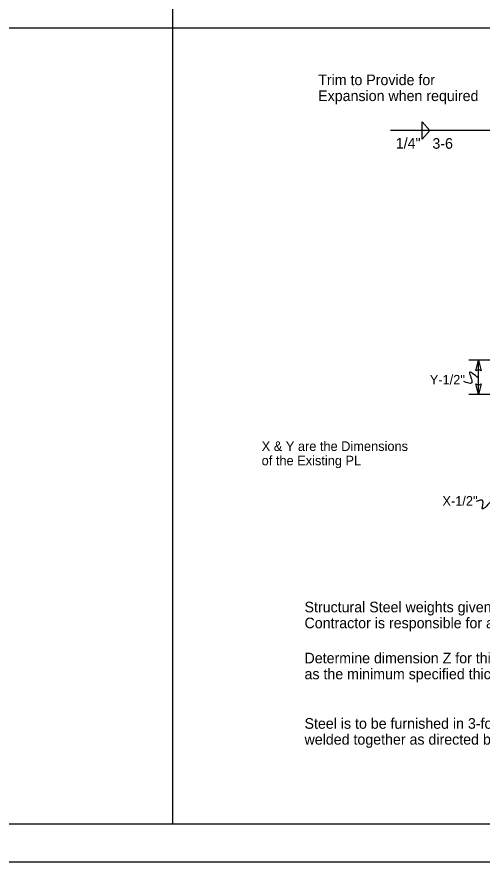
# Model space of a CAD drawing. Extents: x 999.2 to 1036.7, y 999.3 to 1022.7.
# Drawn here: x 1018.95 to 1025.08, y 1000 to 1011.15 of the extents above; entities that cross this region are included whole.
import ezdxf

# ---------------------------------------------------------------- set-up
doc = ezdxf.new("R2010")
doc.units = 0
for name, color, linetype in [('03-Dimensions', 7, 'Continuous'), ('10-Sheet Border', 7, 'Continuous'), ('Level 14', 7, 'Continuous'), ('S_PL_Dimens_PR', 7, 'Continuous')]:
    doc.layers.add(name, color=color, linetype=linetype)

msp = doc.modelspace()

# ---------------------------------------------------------------- linework, layer by layer
at = {"layer": '03-Dimensions'}
for p, q in [((1024.289, 1009.537), (1024.289, 1009.765)), ((1024.289, 1009.765), (1024.393, 1009.651)), ((1024.289, 1009.537), (1024.393, 1009.651)), ((1026.129, 1006.62), (1024.908, 1006.62)), ((1025.034, 1006.17), (1025.034, 1006.62)), ((1025.706, 1006.17), (1024.908, 1006.17))]:
    msp.add_line(p, q, dxfattribs=at)
msp.add_lwpolyline([(1026.659, 1009.117), (1025.508, 1009.651), (1023.874, 1009.651)], dxfattribs=at)
for points in [[(1025.035, 1006.383), (1024.916, 1006.459), (1024.944, 1006.324), (1024.838, 1006.339)], [(1025.201, 1004.766), (1025.083, 1004.666), (1025.092, 1004.766), (1025.001, 1004.757)]]:
    msp.add_spline(points, degree=3, dxfattribs=at)
at = {"layer": '10-Sheet Border'}
for p, q in [((1021, 1021.5), (1021, 1000.5)), ((1035.5, 1011), (1006.5, 1011)), ((1035.5, 1000.5), (1006.5, 1000.5))]:
    msp.add_line(p, q, dxfattribs=at)
at = {"layer": 'Level 14'}
msp.add_line((1036, 1000), (1000, 1000), dxfattribs=at)
at = {"layer": 'S_PL_Dimens_PR'}
for points in [[(1025.034, 1006.62), (1025.069, 1006.48), (1025.034, 1006.498), (1024.999, 1006.48)], [(1025.034, 1006.17), (1024.999, 1006.31), (1025.034, 1006.293), (1025.069, 1006.31)]]:
    msp.add_lwpolyline(points, close=True, dxfattribs=at)

# ---------------------------------------------------------------- texts
at = {"layer": '03-Dimensions'}
for s, height, p in [('Trim to Provide for', 0.14, (1022.92, 1010.25)), ('Expansion when required', 0.14, (1022.92, 1010.04)), ('1/4"', 0.14, (1023.943, 1009.414)), ('3-6', 0.14, (1024.426, 1009.411)), ('Y-1/2"', 0.126, (1024.391, 1006.301)), ('X & Y are the Dimensions', 0.126, (1022.175, 1005.424)), ('of the Existing PL', 0.126, (1022.175, 1005.235)), ('X-1/2"', 0.126, (1024.558, 1004.702)), ('Structural Steel weights given are approximate and the', 0.14, (1022.74, 1003.295)), ('Contractor is responsible for all measurements.', 0.14, (1022.74, 1003.085)), ('Determine dimension Z for thickness of the built-up plates', 0.14, (1022.74, 1002.622)), ('as the minimum specified thickness of overlay minus 1/4".', 0.14, (1022.74, 1002.412)), ('Steel is to be furnished in 3-foot minumum lengths', 0.14, (1022.74, 1001.759)), ('welded together as directed by the Engineer.', 0.14, (1022.74, 1001.549))]:
    msp.add_text(s, height=height, dxfattribs=at).set_placement(p)

doc.saveas('drawing.dxf')
